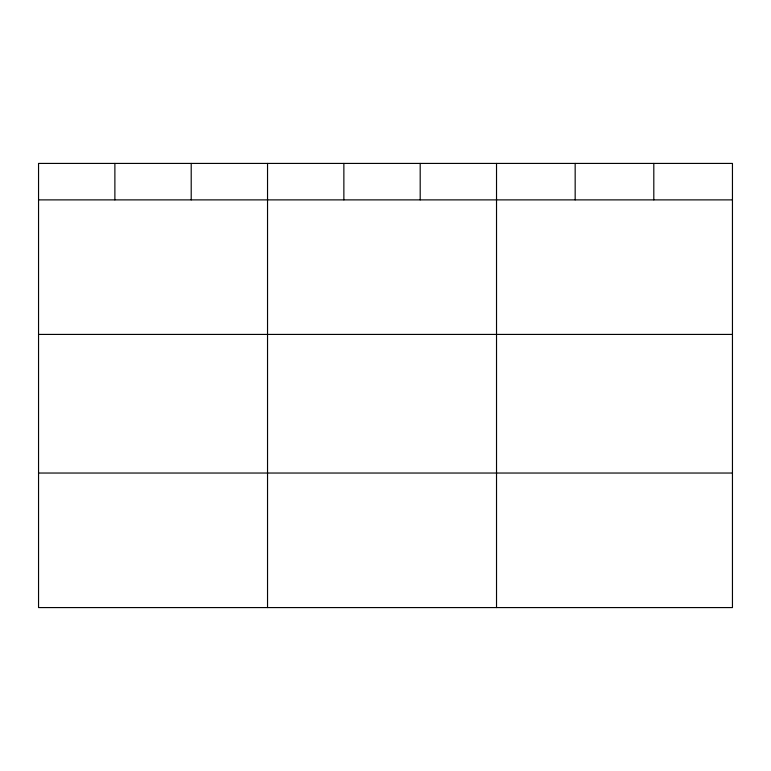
<?xml version="1.0" encoding="UTF-8"?>
<svg xmlns="http://www.w3.org/2000/svg" width="771" height="771" viewBox="0 0 771 771"><rect width="100%" height="100%" fill="white"/><g stroke="black" fill="none" stroke-linecap="round" stroke-linejoin="round"><path stroke-width="1.16" d="M732.45 334.421L732.45 163.423L38.55 163.423L38.55 607.577L732.45 607.577L732.45 334.421L38.55 334.421M38.55 199.882L732.45 199.882M38.55 473.037L732.45 473.037M653.808 163.423L653.808 199.882M575.166 163.423L575.166 199.882M496.524 163.423L496.524 607.577M420.195 163.423L420.195 199.882M343.866 163.423L343.866 199.882M267.537 163.423L267.537 607.577M191.208 163.423L191.208 199.882M114.879 163.423L114.879 199.882"/></g></svg>
